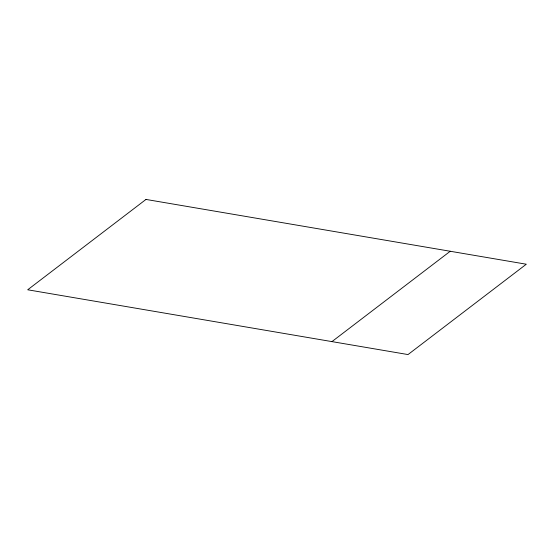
<?xml version="1.0" encoding="UTF-8"?>
<svg xmlns="http://www.w3.org/2000/svg" width="554" height="554" viewBox="0 0 554 554"><rect width="100%" height="100%" fill="white"/><g stroke="black" fill="none" stroke-linecap="round" stroke-linejoin="round"><path stroke-width="0.83" d="M331.95 341.61L450.236 251.26M145.986 199.433L27.7 289.784L408.014 354.567L526.3 264.216L145.986 199.433"/></g></svg>
